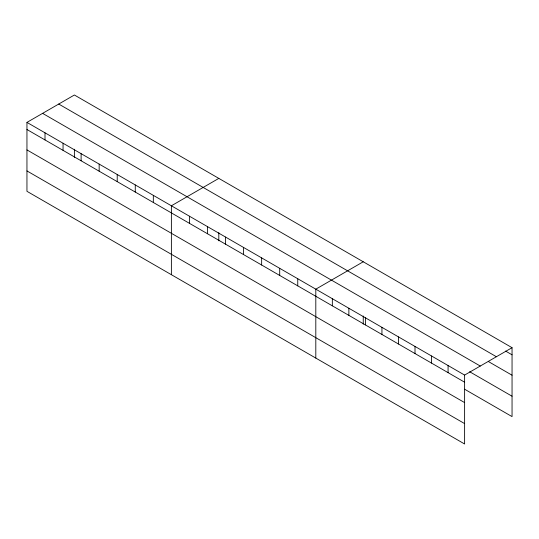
<?xml version="1.0" encoding="UTF-8"?>
<svg xmlns="http://www.w3.org/2000/svg" width="539" height="539" viewBox="0 0 539 539"><rect width="100%" height="100%" fill="white"/><g stroke="black" fill="none" stroke-linecap="round" stroke-linejoin="round"><path stroke-width="0.81" d="M464.611 402.593L464.611 375.077L26.95 122.393L26.95 191.311L464.611 443.995L464.611 402.593L26.95 149.909M464.605 389.212L512.05 416.607L512.05 347.689L74.389 95.005L26.95 122.393M218.814 178.396L171.382 205.783L171.382 274.695M363.246 261.779L315.807 289.167L315.807 358.078M464.611 375.077L512.05 347.689M505.582 351.078L512.05 354.81M58.731 104.047L496.399 356.73M488.327 361.507L512.05 375.205M42.601 113.358L480.269 366.042M469.637 371.728L512.05 396.212M26.95 129.515L464.611 382.198M26.95 170.917L464.611 423.6M448.077 365.53L448.077 372.651M431.544 355.989L431.544 363.104M415.01 346.442L415.01 353.564M398.476 336.895L398.476 344.017M381.942 327.348L381.942 334.47M365.408 317.801L365.408 324.923M363.246 316.009L363.246 324.168M348.874 308.261L348.874 315.376M332.341 298.714L332.341 305.835M297.75 278.744L297.75 285.865M279.701 268.321L279.701 275.442M261.644 257.898L261.644 265.02M243.594 247.475L243.594 254.597M225.538 237.052L225.538 244.174M218.814 232.626L218.814 240.785M207.488 226.629L207.488 233.751M189.432 216.206L189.432 223.328M153.325 195.361L153.325 202.482M135.269 184.938L135.269 192.052M117.219 174.515L117.219 181.63M99.163 164.092L99.163 171.207M81.113 153.662L81.113 160.784M74.389 149.242L74.389 157.395M63.056 143.239L63.056 150.361M45.006 132.816L45.006 139.938"/></g></svg>
